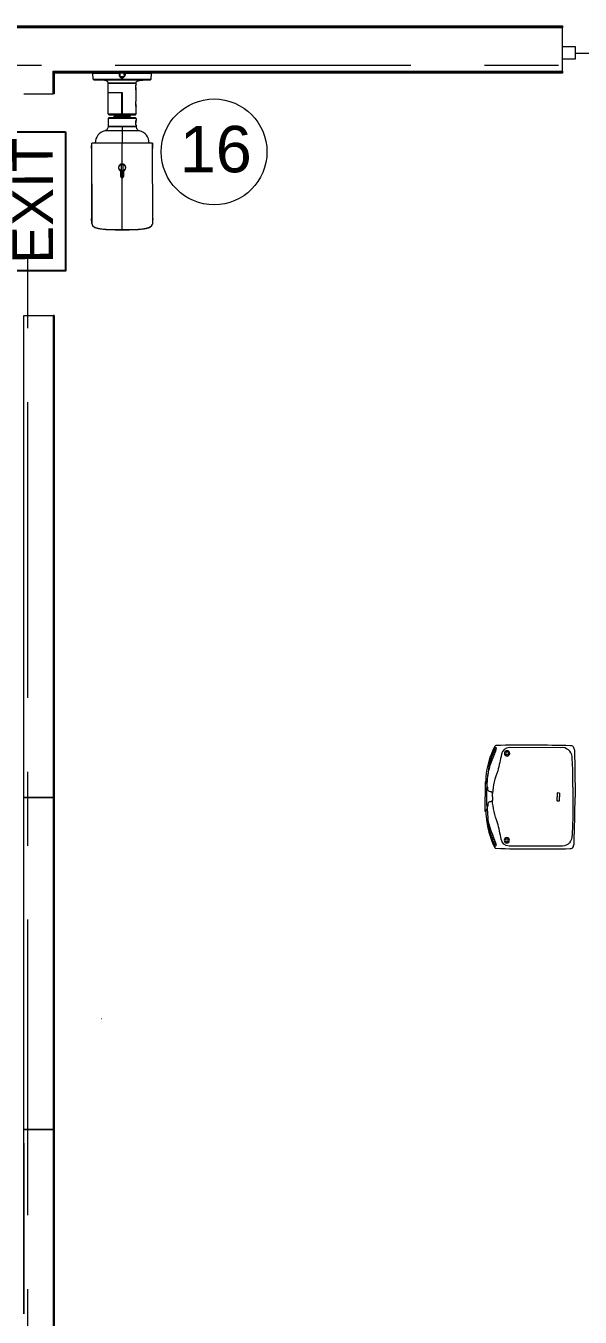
# Model space of a CAD drawing. Header units: inches. Extents: x 0.9 to 36.3, y 0.7 to 23.3.
# Drawn here: x 23.656 to 24.594, y 7.116 to 9.3 of the extents above; entities that cross this region are included whole.
import ezdxf

# ---------------------------------------------------------------- set-up
doc = ezdxf.new("R2010")
doc.units = ezdxf.units.IN
doc.linetypes.add('ACAD_ISO02W100', pattern=[15, 12, -3])
doc.linetypes.add('CENTER', pattern=[50.8, 31.75, -6.35, 6.35, -6.35])
doc.layers.get('0').update_dxf_attribs({"color": 1})
doc.layers.add('Blocks', color=7, linetype='Continuous', lineweight=5, true_color=0x9a9c7f)
doc.layers.add('PDF_Geometry', color=7, linetype='Continuous', lineweight=9, true_color=0x777777)
doc.layers.add('CCTV', color=38, linetype='Continuous', lineweight=0)
doc.layers.add('Numbering CCTV', color=38, linetype='Continuous', lineweight=0)
doc.layers.add('EXIT', color=10, linetype='Continuous')
doc.styles.get("Standard").update_dxf_attribs({"font": 'arial.ttf'})

# ---------------------------------------------------------------- blocks, each defined once
blk = doc.blocks.new('Epson 5040ub_top_cad-block.com')
at = {"color": 0}
for points in [[(-73.9, -4.5), (-73.9, 0), (0, 0)], [(73.9, -4.5), (73.9, 0), (0, 0)], [(-230.6, -53.4), (-238.1, -47.2)], [(-219.7, -49.3), (-227.7, -42.6)], [(-208.3, -44.9), (-216.4, -38.2)], [(-198.7, -41.1), (-206.5, -34.6)], [(-188.1, -37), (-195.3, -31)], [(-177.2, -32.4), (-183.1, -27.5)], [(-167.9, -28.7), (-172.6, -24.9)], [(-157.3, -24.9), (-160.4, -22.3)], [(-147.5, -21.8), (-149.4, -20.3)], [(-138.3, -19.3), (-138.9, -18.8)], [(138.3, -19.3), (138.9, -18.8)], [(147.5, -21.8), (149.4, -20.3)], [(157.3, -24.9), (160.4, -22.3)], [(167.9, -28.7), (172.6, -24.9)], [(177.2, -32.4), (183.1, -27.5)], [(188.1, -37), (195.3, -31)], [(198.7, -41.1), (206.5, -34.6)], [(208.3, -44.9), (216.4, -38.2)], [(219.7, -49.3), (227.7, -42.6)], [(230.6, -53.4), (238.1, -47.2)], [(-18.6, -359.4), (0, -359.4)], [(-18.6, -371.4), (0, -371.4)], [(18.6, -359.4), (0, -359.4)], [(18.6, -371.4), (0, -371.4)], [(-48.7, -438.5), (48.7, -438.5)]]:
    blk.add_lwpolyline(points, dxfattribs=at)
for points in [[(0, -36.6), (-16.8, -36.6, -0.354906), (-24.2, -30.6, -0.016056), (-25.6, -22.2, 0.285232), (-31.3, -15.4, 0.084022), (-44.3, -13.5, -0.143766), (-48.6, -12.3, -0.072792), (-51.7, -9.7), (-60.2, -10.3, 0.320532), (-65.8, -5.2, 0.048215), (-96.9, -4.8, 0.096612), (-253.6, -49, 0.263617), (-257.6, -55.1, 0.012885), (-257.6, -426.5, -0.781265)], [(-60.2, -10.3), (-106, -13.5, 0.045223), (-106, -13.5, 0.07056), (-174.3, -31.3, -0.006437), (-228.3, -52.6, -0.072856), (-242.6, -55.7, -0.70445), (-245.6, -48.9, -0.081569), (-240.3, -45.4, -0.0531), (-169.8, -21.4, -0.048177), (-106, -13.5, -6.183682)], [(-48.7, -438.5), (-87.3, -438.5, -0.020934), (-200.3, -433.8, -0.427836), (-246.2, -376.8), (-246.2, -120.6, -0.367703), (-212.3, -80.7, 0.026801), (-129.5, -62.7, 0.03082), (-129.5, -62.7, -0.081077), (-16.8, -36.6, -8.970593)], [(-246.5, -53.2, -0.112665), (-245.6, -51.7, -0.081569), (-240.3, -48.2, -0.0531), (-169.8, -24.2, -0.02751), (-133.5, -18.2, -0.02751)], [(0, -36.6), (16.8, -36.6, 0.354906), (24.2, -30.6, 0.016056), (25.6, -22.2, -0.285232), (31.3, -15.4, -0.084022), (44.3, -13.5, 0.143766), (48.6, -12.3, 0.072792), (51.7, -9.7), (60.2, -10.3, -0.320532), (65.8, -5.2, -0.048215), (96.9, -4.8, -0.096612), (253.6, -49, -0.263617), (257.6, -55.1, -0.012885), (257.6, -426.5, 0.781265)], [(48.7, -438.5), (87.3, -438.5, 0.020934), (200.3, -433.8, 0.427836), (246.2, -376.8), (246.2, -120.6, 0.367703), (212.3, -80.7, -0.026801), (129.5, -62.7, -0.03082), (129.5, -62.7, 0.081077), (16.8, -36.6, 8.970593)], [(60.2, -10.3), (106, -13.5, -0.045223), (106, -13.5, -0.07056), (174.3, -31.3, 0.006437), (228.3, -52.6, 0.072856), (242.6, -55.7, 0.70445), (245.6, -48.9, 0.081569), (240.3, -45.4, 0.0531), (169.8, -21.4, 0.048177), (106, -13.5, 6.183682)], [(246.5, -53.2, 0.112665), (245.6, -51.7, 0.081569), (240.3, -48.2, 0.0531), (169.8, -24.2, 0.02751), (133.5, -18.2, 0.02751)], [(-257.6, -426.5, 0.30611), (-247.4, -441.7, 0.079705), (-229.7, -445.7, 0.003039), (0, -450, 73.76926)], [(257.6, -426.5, -0.30611), (247.4, -441.7, -0.079705), (229.7, -445.7, -0.003039), (0, -450, -73.76926)]]:
    blk.add_lwpolyline(points, format="xyb", dxfattribs=at)
for centre, radius in [((-217, -109.2), 13.3), ((-217, -109.2), 7.38), ((217, -109.2), 13.3), ((217, -109.2), 7.38)]:
    blk.add_circle(centre, radius, dxfattribs=at)
for centre, radius, start, end in [((0, -858.8), 850.7, 86.51693, 93.48307), ((-14, -365.4), 7.59, 127.73948, 232.26052), ((14, -365.4), 7.59, 307.73948, 52.26052)]:
    blk.add_arc(centre, radius, start, end, dxfattribs=at)

msp = doc.modelspace()

# ---------------------------------------------------------------- linework, layer by layer
at = {"layer": 'Blocks', "linetype": 'CENTER', "ltscale": 0.01}
msp.add_line((23.7847, 7.6203), (23.7841, 7.6202), dxfattribs=at)
at = {"layer": 'CCTV', "linetype": 'ByBlock'}
for p, q in [((23.8137, 9.2191), (23.7695, 9.2191)), ((23.77, 9.2092), (23.7695, 9.2191)), ((23.8137, 9.2196), (23.8137, 9.2168)), ((23.8147, 9.2196), (23.8147, 9.2168)), ((23.8151, 9.2196), (23.8151, 9.2168)), ((23.8227, 9.2168), (23.8227, 9.2196)), ((23.8232, 9.2168), (23.8232, 9.2196)), ((23.8241, 9.2196), (23.8241, 9.2168)), ((23.8684, 9.2192), (23.8241, 9.2191)), ((23.8679, 9.2092), (23.8684, 9.2192)), ((23.77, 9.2092), (23.8679, 9.2092)), ((23.7709, 9.2083), (23.8431, 9.2083)), ((23.7839, 9.2083), (23.7843, 9.2083)), ((23.7842, 9.2083), (23.7842, 9.2083)), ((23.7843, 9.2083), (23.7849, 9.2083)), ((23.7849, 9.2083), (23.7858, 9.2083)), ((23.7857, 9.2083), (23.7857, 9.2083)), ((23.7858, 9.2083), (23.7872, 9.2083)), ((23.788, 9.2083), (23.7879, 9.2083)), ((23.7905, 9.2083), (23.7905, 9.2083)), ((23.7928, 9.2083), (23.7928, 9.2083)), ((23.8425, 9.2029), (23.7954, 9.2029)), ((23.8425, 9.2023), (23.7954, 9.2023)), ((23.7954, 9.1869), (23.7954, 9.2023)), ((23.7956, 9.2027), (23.8422, 9.2027)), ((23.7975, 9.2026), (23.7956, 9.2027)), ((23.7957, 9.2026), (23.8422, 9.2026)), ((23.8167, 9.2137), (23.8212, 9.2138)), ((23.8404, 9.2026), (23.8422, 9.2027)), ((23.8421, 9.1967), (23.8421, 9.1967)), ((23.8421, 9.1951), (23.8421, 9.1951)), ((23.8421, 9.1936), (23.8421, 9.1951)), ((23.8423, 9.1982), (23.8423, 9.1982)), ((23.8425, 9.1996), (23.8425, 9.2023)), ((23.8425, 9.1996), (23.8425, 9.1995)), ((23.8425, 9.1995), (23.8425, 9.1995)), ((23.8669, 9.2083), (23.8431, 9.2083)), ((23.8486, 9.2083), (23.8478, 9.2083)), ((23.8486, 9.2083), (23.8493, 9.2083)), ((23.8493, 9.2083), (23.8506, 9.2083)), ((23.8506, 9.2083), (23.852, 9.2083)), ((23.852, 9.2083), (23.853, 9.2083)), ((23.853, 9.2083), (23.8537, 9.2083)), ((23.7954, 9.1869), (23.8192, 9.1869)), ((23.818, 9.1862), (23.7954, 9.1862)), ((23.7954, 9.1508), (23.7954, 9.1862)), ((23.7957, 9.1866), (23.8189, 9.1867)), ((23.818, 9.1865), (23.7957, 9.1865)), ((23.8189, 9.1865), (23.7983, 9.1865)), ((23.7984, 9.1865), (23.7983, 9.1865)), ((23.8189, 9.1855), (23.8187, 9.1855)), ((23.8187, 9.1534), (23.8187, 9.1855)), ((23.8189, 9.1867), (23.819, 9.1492)), ((23.8189, 9.1855), (23.819, 9.1492)), ((23.8192, 9.1869), (23.8192, 9.1508)), ((23.8423, 9.1921), (23.8421, 9.1936)), ((23.8424, 9.1911), (23.8423, 9.1921)), ((23.8423, 9.1921), (23.8423, 9.1921)), ((23.8425, 9.1908), (23.8424, 9.1911)), ((23.8425, 9.1907), (23.8425, 9.1908)), ((23.8425, 9.1908), (23.8425, 9.1908)), ((23.8425, 9.1908), (23.8425, 9.1908)), ((23.8425, 9.1723), (23.8425, 9.1907)), ((23.8425, 9.1907), (23.8425, 9.1907)), ((23.8187, 9.1508), (23.8187, 9.1534)), ((23.8421, 9.1694), (23.8421, 9.1694)), ((23.8421, 9.1678), (23.8421, 9.1678)), ((23.8421, 9.1662), (23.8421, 9.1678)), ((23.8423, 9.1648), (23.8421, 9.1663)), ((23.8423, 9.1708), (23.8423, 9.1708)), ((23.8424, 9.1638), (23.8423, 9.1648)), ((23.8423, 9.1648), (23.8423, 9.1648)), ((23.8425, 9.1634), (23.8424, 9.1638)), ((23.8425, 9.1723), (23.8425, 9.1722)), ((23.8425, 9.1722), (23.8425, 9.1722)), ((23.8425, 9.1635), (23.8425, 9.1634)), ((23.8425, 9.1634), (23.8425, 9.1634)), ((23.8425, 9.1634), (23.8425, 9.1634)), ((23.8425, 9.1633), (23.8425, 9.1634)), ((23.8425, 9.1508), (23.8425, 9.1633)), ((23.7954, 9.1508), (23.819, 9.1508)), ((23.8425, 9.1428), (23.7954, 9.1428)), ((23.7954, 9.1428), (23.7954, 9.1299)), ((23.7954, 9.1299), (23.8425, 9.1299)), ((23.8423, 9.1296), (23.7957, 9.1296)), ((23.7957, 9.1296), (23.8422, 9.1296)), ((23.8416, 9.1438), (23.7963, 9.1438)), ((23.7973, 9.1489), (23.8187, 9.1489)), ((23.8058, 9.1489), (23.8058, 9.1466)), ((23.8058, 9.1466), (23.8322, 9.1466)), ((23.8058, 9.1466), (23.8058, 9.1466)), ((23.819, 9.1508), (23.8425, 9.1508)), ((23.8192, 9.1489), (23.8406, 9.149)), ((23.8322, 9.1489), (23.8322, 9.1466)), ((23.8421, 9.1358), (23.8421, 9.1358)), ((23.8422, 9.1342), (23.8421, 9.1358)), ((23.8422, 9.1372), (23.8422, 9.1373)), ((23.8423, 9.1328), (23.8422, 9.1343)), ((23.8425, 9.1319), (23.8423, 9.1328)), ((23.8423, 9.1328), (23.8423, 9.1328)), ((23.8425, 9.1428), (23.8425, 9.14)), ((23.8425, 9.14), (23.8425, 9.14)), ((23.8425, 9.1396), (23.8425, 9.14)), ((23.8425, 9.14), (23.8425, 9.14)), ((23.8425, 9.14), (23.8425, 9.14)), ((23.8425, 9.14), (23.8425, 9.14)), ((23.8425, 9.1319), (23.8425, 9.1319)), ((23.8425, 9.1315), (23.8425, 9.1319)), ((23.8425, 9.1315), (23.8425, 9.1315)), ((23.8425, 9.1315), (23.8425, 9.1299)), ((23.8425, 9.1315), (23.8425, 9.1315)), ((23.8425, 9.1315), (23.8425, 9.1315)), ((23.8425, 9.1315), (23.8425, 9.1315)), ((23.7954, 9.1293), (23.8425, 9.1294)), ((23.819, 9.1293), (23.819, 9.1013)), ((23.7673, 9.0919), (23.7673, 9.092)), ((23.7673, 9.0919), (23.7674, 8.974)), ((23.7673, 9.0919), (23.7673, 9.0919)), ((23.7673, 9.0919), (23.7673, 9.0919)), ((23.8701, 9.1009), (23.7678, 9.1009)), ((23.768, 8.9643), (23.7679, 9.1009)), ((23.8697, 9.1014), (23.7683, 9.1013)), ((23.819, 9.066), (23.819, 9.1013)), ((23.87, 9.1009), (23.8701, 8.9643)), ((23.8706, 9.0921), (23.8706, 9.0919)), ((23.8706, 9.0919), (23.8706, 9.0919)), ((23.8706, 9.0919), (23.8706, 9.0919)), ((23.8707, 8.974), (23.8706, 9.0919)), ((23.818, 9.0544), (23.818, 9.0653)), ((23.818, 9.0653), (23.8199, 9.0653)), ((23.8199, 9.0653), (23.8199, 9.0544)), ((23.8162, 9.0544), (23.8162, 9.0457)), ((23.8168, 9.0542), (23.8168, 9.0441)), ((23.8177, 9.0539), (23.8177, 9.0432)), ((23.8178, 9.0432), (23.8178, 9.0539)), ((23.8199, 9.0544), (23.818, 9.0544)), ((23.819, 9.0429), (23.819, 9.054)), ((23.819, 8.9544), (23.819, 9.0429)), ((23.8202, 9.0539), (23.8202, 9.0432)), ((23.8203, 9.0432), (23.8203, 9.0539)), ((23.8212, 9.0441), (23.8212, 9.0542)), ((23.8218, 9.0457), (23.8218, 9.0544)), ((23.7674, 8.974), (23.7674, 8.974)), ((23.7674, 8.974), (23.7674, 8.974)), ((23.7674, 8.97), (23.7674, 8.9702)), ((23.768, 8.9643), (23.7677, 8.9653)), ((23.7677, 8.9653), (23.7678, 8.9652)), ((23.7678, 8.9652), (23.768, 8.9642)), ((23.768, 8.9642), (23.768, 8.9643)), ((23.8703, 8.9653), (23.8701, 8.9643)), ((23.8703, 8.9652), (23.8701, 8.9642)), ((23.8701, 8.9643), (23.8701, 8.9642)), ((23.8703, 8.9652), (23.8703, 8.9653)), ((23.8706, 8.9702), (23.8706, 8.97)), ((23.8707, 8.974), (23.8707, 8.974)), ((23.8707, 8.974), (23.8707, 8.974))]:
    msp.add_line(p, q, dxfattribs=at)
for points in [[(23.7872, 9.2083), (23.7883, 9.2083), (23.789, 9.2083), (23.7897, 9.2083), (23.7905, 9.2083), (23.7913, 9.2083), (23.792, 9.2083), (23.7927, 9.2083), (23.7932, 9.2083), (23.7936, 9.2082), (23.794, 9.2082), (23.7943, 9.2082), (23.7945, 9.2082), (23.7946, 9.2082), (23.7947, 9.2082)], [(23.8421, 9.1951), (23.8421, 9.1967), (23.8423, 9.1982), (23.8424, 9.1992), (23.8425, 9.1995)], [(23.8431, 9.2082), (23.8432, 9.2082), (23.8432, 9.2082), (23.8434, 9.2082), (23.8436, 9.2082), (23.8438, 9.2082), (23.8441, 9.2083), (23.8445, 9.2083), (23.845, 9.2083), (23.8455, 9.2083), (23.8462, 9.2083), (23.847, 9.2083), (23.8478, 9.2083)], [(23.8537, 9.2083), (23.8541, 9.2083), (23.8541, 9.2083), (23.8542, 9.2083), (23.8542, 9.2083)], [(23.8421, 9.1678), (23.8421, 9.1693), (23.8423, 9.1708), (23.8424, 9.1718), (23.8425, 9.1722)], [(23.8421, 9.1358), (23.8422, 9.1373), (23.8423, 9.1387), (23.8425, 9.1396)], [(23.768, 8.9642), (23.769, 8.9618), (23.7727, 8.9588), (23.7782, 8.9569), (23.7817, 8.9562), (23.7914, 8.9551), (23.8071, 8.9545), (23.819, 8.9544)], [(23.819, 8.9544), (23.8309, 8.9545), (23.8467, 8.9551), (23.8564, 8.9562), (23.8599, 8.9569), (23.8653, 8.9588), (23.8691, 8.9618), (23.8701, 8.9642)]]:
    msp.add_lwpolyline(points, dxfattribs=at)
msp.add_circle((23.819, 9.0599), 0.00556, dxfattribs=at)
for centre, radius, start, end in [((23.7699, 9.2192), 0.000471, 90.0211, 183.0211), ((23.8189, 9.2168), 0.00518, 180.0211, 0.0211), ((23.819, 9.2168), 0.0047, 180.029, 181.5116), ((23.8189, 9.2168), 0.00424, 180.0211, 0.0211), ((23.8189, 9.2168), 0.0047, 358.525, 0.0097), ((23.8679, 9.2192), 0.000471, 357.0211, 90.0211), ((23.7709, 9.2093), 0.000943, 183.0301, 269.76), ((23.7836, 9.2088), 0.000466, 269.6601, 272.8541), ((23.7855, 8.6247), 0.5836, 89.9868, 90.1332), ((23.7857, 8.2067), 1.0016, 89.8722, 89.9981), ((23.7871, 8.7547), 0.4537, 89.5785, 89.8948), ((23.7936, 9.1961), 0.0121, 86.1961, 86.456), ((23.7949, 9.2086), 0.000471, 227.053, 268.562), ((23.7956, 9.2029), 0.000283, 183.4367, 266.6866), ((23.7957, 9.2023), 0.000283, 90.0211, 180.0211), ((23.8422, 9.203), 0.000283, 273.3553, 356.6055), ((23.8422, 9.2023), 0.000283, 0.0211, 90.0211), ((23.8388, 9.2003), 0.00382, 348.4132, 348.6356), ((23.843, 9.2086), 0.000471, 271.4801, 312.9891), ((23.8543, 9.2088), 0.000466, 267.1854, 270.382), ((23.8669, 9.2093), 0.000943, 270.2822, 357.0121), ((23.7957, 9.1869), 0.000283, 179.9737, 270.0379), ((23.7957, 9.1862), 0.000283, 90.0385, 179.9733), ((23.798, 9.1862), 0.000471, 45.0211, 90.0211), ((23.818, 9.1855), 0.000943, 0.0209, 90.0211), ((23.7973, 9.1508), 0.00189, 180.021, 270.0167), ((23.7963, 9.1428), 0.000943, 90.0211, 180.0211), ((23.7957, 9.1299), 0.000283, 180.0211, 270.0211), ((23.7957, 9.1293), 0.000283, 90.0349, 177.8504), ((23.8029, 9.1466), 0.00283, 270.0227, 0.0211), ((23.8187, 9.1492), 0.000283, 270.0211, 0.0214), ((23.8192, 9.1492), 0.000283, 180.0213, 270.0212), ((23.835, 9.1466), 0.00283, 180.0211, 270.0195), ((23.8406, 9.1508), 0.00189, 270.0162, 0.0214), ((23.8416, 9.1428), 0.000943, 0.0211, 90.0211), ((23.865, 9.1358), 0.0229, 176.3044, 180.0146), ((23.8658, 9.1357), 0.0237, 170.2615, 176.2133), ((23.8422, 9.1299), 0.000283, 270.0211, 0.0211), ((23.8423, 9.1293), 0.000283, 2.184, 90.0094), ((23.8669, 9.1355), 0.0248, 169.5749, 170.3174), ((23.8681, 9.1362), 0.026, 189.7575, 190.4505), ((23.7948, 9.1013), 0.0214, 104.2373, 180.0211), ((23.8432, 9.1014), 0.0214, 0.0211, 75.8049), ((23.9331, 9.092), 0.1658, 179.155, 179.9715), ((23.7688, 9.1005), 0.00111, 159.9772, 161.2988), ((23.7684, 9.1009), 0.000471, 90.0603, 180.0603), ((23.7683, 9.1009), 0.00047, 90.0258, 138.0687), ((23.8696, 9.1009), 0.000471, 359.9818, 89.9818), ((23.8697, 9.1009), 0.00047, 40.1525, 90.0163), ((23.8268, 9.0961), 0.0437, 3.5574, 3.7931), ((23.7083, 9.0919), 0.1623, 0.059, 0.9139), ((23.8147, 9.0637), 0.000377, 68.3142, 207.7279), ((23.8153, 9.0643), 0.000377, 60.3142, 199.7279), ((23.819, 9.0599), 0.00589, 133.4625, 134.5797), ((23.819, 9.0599), 0.00589, 125.4625, 126.5797), ((23.8159, 9.0647), 0.000377, 52.3142, 191.7279), ((23.819, 9.0599), 0.00589, 117.4625, 118.5797), ((23.8166, 9.0651), 0.000377, 44.3142, 183.7279), ((23.819, 9.0599), 0.00589, 109.4625, 110.5797), ((23.8174, 9.0654), 0.000377, 36.3142, 175.7279), ((23.819, 9.0599), 0.00589, 101.4625, 102.5797), ((23.8182, 9.0656), 0.000377, 28.3142, 167.7279), ((23.819, 9.0599), 0.00589, 93.4625, 94.5797), ((23.819, 9.0656), 0.000377, 20.3142, 159.7279), ((23.819, 9.0599), 0.00589, 85.4625, 86.5797), ((23.8198, 9.0656), 0.000377, 12.3142, 151.7279), ((23.819, 9.0599), 0.00589, 77.4625, 78.5797), ((23.8206, 9.0654), 0.000377, 4.3142, 143.7279), ((23.819, 9.0599), 0.00589, 69.4625, 70.5797), ((23.8213, 9.0651), 0.000377, 356.3142, 135.7279), ((23.819, 9.0599), 0.00589, 61.4625, 62.5797), ((23.822, 9.0647), 0.000377, 348.3142, 127.7279), ((23.819, 9.0599), 0.00589, 53.4625, 54.5797), ((23.8227, 9.0643), 0.000377, 340.3142, 119.7279), ((23.819, 9.0599), 0.00589, 45.4625, 46.5797), ((23.8233, 9.0637), 0.000377, 332.3142, 111.7279), ((23.8133, 9.0609), 0.000377, 100.3142, 239.7279), ((23.8132, 9.0601), 0.000377, 108.3142, 247.7279), ((23.8133, 9.0593), 0.000377, 116.3142, 255.7279), ((23.8134, 9.0585), 0.000377, 124.3142, 263.7279), ((23.8135, 9.0616), 0.000377, 92.3142, 231.7279), ((23.819, 9.0599), 0.00589, 173.4625, 174.5797), ((23.819, 9.0599), 0.00589, 181.4625, 182.5797), ((23.819, 9.0599), 0.00589, 189.4625, 190.5797), ((23.819, 9.0599), 0.00589, 165.4625, 166.5797), ((23.8137, 9.0577), 0.000377, 132.3142, 271.7279), ((23.8138, 9.0624), 0.000377, 84.3142, 223.7279), ((23.819, 9.0599), 0.00589, 197.4625, 198.5797), ((23.819, 9.0599), 0.00589, 157.4625, 158.5797), ((23.814, 9.057), 0.000377, 140.3142, 279.7279), ((23.819, 9.0599), 0.00589, 205.4625, 206.5797), ((23.8142, 9.0631), 0.000377, 76.3142, 215.7279), ((23.819, 9.0599), 0.00589, 149.4625, 150.5797), ((23.819, 9.0599), 0.00589, 213.4625, 214.5797), ((23.8145, 9.0563), 0.000377, 148.3142, 287.7279), ((23.819, 9.0599), 0.00589, 141.4625, 142.5797), ((23.819, 9.0599), 0.00589, 221.4625, 222.5797), ((23.815, 9.0557), 0.000377, 156.3142, 295.7279), ((23.819, 9.0599), 0.00589, 229.4625, 230.5797), ((23.8156, 9.0552), 0.000377, 164.3142, 303.7279), ((23.819, 9.0599), 0.00589, 237.4625, 238.5797), ((23.8163, 9.0548), 0.000377, 172.3142, 311.7279), ((23.819, 9.0457), 0.00283, 180.0211, 0.0211), ((23.819, 9.0599), 0.00589, 245.4625, 246.5797), ((23.817, 9.0545), 0.000377, 180.3142, 319.7279), ((23.819, 9.0599), 0.00589, 253.4625, 254.5797), ((23.8178, 9.0542), 0.000377, 188.3142, 327.7279), ((23.819, 9.0599), 0.00589, 261.4625, 262.5797), ((23.8186, 9.0541), 0.000377, 196.3142, 335.7279), ((23.819, 9.0599), 0.00589, 269.4625, 270.5797), ((23.8194, 9.0541), 0.000377, 204.3142, 343.7279), ((23.819, 9.0599), 0.00589, 277.4625, 278.5797), ((23.8202, 9.0542), 0.000377, 212.3142, 351.7279), ((23.819, 9.0599), 0.00589, 285.4625, 286.5797), ((23.821, 9.0545), 0.000377, 220.3142, 359.7279), ((23.819, 9.0599), 0.00589, 293.4625, 294.5797), ((23.8217, 9.0548), 0.000377, 228.3142, 7.7279), ((23.819, 9.0599), 0.00589, 301.4625, 302.5797), ((23.8224, 9.0552), 0.000377, 236.3142, 15.7279), ((23.819, 9.0599), 0.00589, 309.4625, 310.5797), ((23.823, 9.0557), 0.000377, 244.3142, 23.7279), ((23.819, 9.0599), 0.00589, 317.4625, 318.5797), ((23.8235, 9.0563), 0.000377, 252.3142, 31.7279), ((23.819, 9.0599), 0.00589, 37.4625, 38.5797), ((23.8238, 9.0631), 0.000377, 324.3142, 103.7279), ((23.819, 9.0599), 0.00589, 325.4625, 326.5797), ((23.824, 9.057), 0.000377, 260.3142, 39.7279), ((23.819, 9.0599), 0.00589, 29.4625, 30.5797), ((23.8242, 9.0624), 0.000377, 316.3142, 95.7279), ((23.8243, 9.0577), 0.000377, 268.3142, 47.7279), ((23.819, 9.0599), 0.00589, 333.4625, 334.5797), ((23.819, 9.0599), 0.00589, 21.4625, 22.5797), ((23.8245, 9.0616), 0.000377, 308.3142, 87.7279), ((23.8246, 9.0585), 0.000377, 276.3142, 55.7279), ((23.819, 9.0599), 0.00589, 341.4625, 342.5797), ((23.819, 9.0599), 0.00589, 13.4625, 14.5797), ((23.8247, 9.0609), 0.000377, 300.3142, 79.7279), ((23.819, 9.0599), 0.00589, 5.4625, 6.5797), ((23.8247, 9.0593), 0.000377, 284.3142, 63.7279), ((23.819, 9.0599), 0.00589, 349.4625, 350.5797), ((23.8247, 9.0601), 0.000377, 292.3142, 71.7279), ((23.819, 9.0599), 0.00589, 357.4625, 358.5797), ((23.9198, 8.9739), 0.1525, 179.9773, 181.4174), ((23.771, 8.9659), 0.0033, 190.914, 191.9024), ((23.7747, 8.9657), 0.00688, 191.9391, 192.7171), ((23.7745, 8.9657), 0.00672, 192.714, 194.4166), ((23.8636, 8.9657), 0.0066, 342.8927, 347.3521), ((23.8634, 8.9657), 0.00683, 347.3348, 348.0964), ((23.8671, 8.9659), 0.0033, 348.1401, 349.1398), ((23.7104, 8.9739), 0.1603, 358.6598, 0.0288)]:
    msp.add_arc(centre, radius, start, end, dxfattribs=at)
for points, knots in [([(23.8137, 9.2168), (23.8137, 9.2168), (23.8138, 9.2168), (23.8138, 9.2168), (23.8138, 9.2168), (23.8139, 9.2168), (23.814, 9.2168), (23.8141, 9.2168), (23.8142, 9.2168), (23.8143, 9.2168)], [0, 0, 0, 0, 0.019217, 0.074298, 0.169882, 0.30231, 0.464507, 0.64357, 1, 1, 1, 1]), ([(23.8143, 9.2168), (23.8143, 9.2168), (23.8144, 9.2168), (23.8145, 9.2168), (23.8146, 9.2168), (23.8146, 9.2168), (23.8147, 9.2168), (23.8147, 9.2168), (23.8147, 9.2168), (23.8147, 9.2168)], [0, 0, 0, 0, 0.377956, 0.555841, 0.712392, 0.838144, 0.928363, 0.980929, 1, 1, 1, 1]), ([(23.8147, 9.2168), (23.8147, 9.2168), (23.8147, 9.2168), (23.8147, 9.2168), (23.8148, 9.2168), (23.8148, 9.2168), (23.8149, 9.2168), (23.815, 9.2168), (23.8151, 9.2168), (23.8151, 9.2168)], [0, 0, 0, 0, 0.019377, 0.072954, 0.164671, 0.291884, 0.449279, 0.626904, 1, 1, 1, 1]), ([(23.8227, 9.2168), (23.8228, 9.2168), (23.8229, 9.2168), (23.823, 9.2168), (23.823, 9.2168), (23.8231, 9.2168), (23.8231, 9.2168), (23.8232, 9.2168), (23.8232, 9.2168), (23.8232, 9.2168)], [0, 0, 0, 0, 0.408529, 0.574776, 0.709499, 0.821333, 0.913324, 0.975308, 1, 1, 1, 1]), ([(23.8232, 9.2168), (23.8232, 9.2168), (23.8232, 9.2168), (23.8232, 9.2168), (23.8232, 9.2168), (23.8233, 9.2168), (23.8234, 9.2168), (23.8235, 9.2168), (23.8235, 9.2168), (23.8236, 9.2168)], [0, 0, 0, 0, 0.019071, 0.071637, 0.161856, 0.287608, 0.444159, 0.622044, 1, 1, 1, 1]), ([(23.8236, 9.2168), (23.8237, 9.2168), (23.8238, 9.2168), (23.8239, 9.2168), (23.824, 9.2168), (23.824, 9.2168), (23.8241, 9.2168), (23.8241, 9.2168), (23.8241, 9.2168), (23.8241, 9.2168)], [0, 0, 0, 0, 0.35643, 0.535493, 0.69769, 0.830118, 0.925702, 0.980783, 1, 1, 1, 1]), ([(23.7954, 9.2029), (23.7954, 9.2032), (23.7953, 9.2037), (23.795, 9.2044), (23.7947, 9.205), (23.7941, 9.2057), (23.7931, 9.2063), (23.7917, 9.2068), (23.7903, 9.2072), (23.7882, 9.2076), (23.7854, 9.2079), (23.7819, 9.2081), (23.7783, 9.2082), (23.7746, 9.2083), (23.7722, 9.2083), (23.771, 9.2083)], [0, 0, 0, 0, 0.031043, 0.058459, 0.083906, 0.108701, 0.159168, 0.212963, 0.270104, 0.330093, 0.456292, 0.587989, 0.723294, 0.860882, 1, 1, 1, 1]), ([(23.7842, 9.2083), (23.784, 9.2083), (23.7839, 9.2083), (23.7837, 9.2083), (23.7836, 9.2083), (23.7836, 9.2083)], [0, 0, 0, 0, 0.712683, 0.907562, 1, 1, 1, 1]), ([(23.7836, 9.2083), (23.7836, 9.2083), (23.7836, 9.2083), (23.7836, 9.2083), (23.7836, 9.2083)], [0, 0, 0, 0, 0.623351, 1, 1, 1, 1]), ([(23.7836, 9.2083), (23.7836, 9.2083), (23.7837, 9.2083), (23.7837, 9.2083), (23.7837, 9.2083)], [0, 0, 0, 0, 0.217591, 1, 1, 1, 1]), ([(23.7837, 9.2083), (23.784, 9.2083), (23.7846, 9.2083), (23.7864, 9.2082), (23.7887, 9.2082), (23.791, 9.2081), (23.7926, 9.2081), (23.7938, 9.2081), (23.7944, 9.2081), (23.7946, 9.2081), (23.7947, 9.2081)], [0, 0, 0, 0, 0.063952, 0.177823, 0.499091, 0.669538, 0.820554, 0.935146, 0.974189, 1, 1, 1, 1]), ([(23.7928, 9.2083), (23.7926, 9.2083), (23.7918, 9.2083), (23.7911, 9.2083), (23.7905, 9.2083)], [0, 0, 0, 0, 0.22824, 1, 1, 1, 1]), ([(23.7943, 9.2082), (23.7942, 9.2082), (23.7937, 9.2082), (23.7932, 9.2083), (23.7928, 9.2083)], [0, 0, 0, 0, 0.195328, 1, 1, 1, 1]), ([(23.7948, 9.2082), (23.7948, 9.2082), (23.7946, 9.2082), (23.7945, 9.2082), (23.7944, 9.2082)], [0, 0, 0, 0, 0.381849, 1, 1, 1, 1]), ([(23.7947, 9.2081), (23.7948, 9.2081), (23.7948, 9.2081), (23.7949, 9.2081), (23.7949, 9.2081)], [0, 0, 0, 0, 0.747546, 1, 1, 1, 1]), ([(23.7949, 9.2081), (23.7949, 9.2081), (23.7948, 9.2082), (23.7948, 9.2082), (23.7948, 9.2082)], [0, 0, 0, 0, 0.283854, 1, 1, 1, 1]), ([(23.8161, 9.2131), (23.8156, 9.2135), (23.8146, 9.2146), (23.8143, 9.216), (23.8143, 9.2167)], [0, 0, 0, 0, 0.499419, 1, 1, 1, 1]), ([(23.8167, 9.2137), (23.8164, 9.2139), (23.816, 9.2143), (23.8155, 9.2151), (23.8152, 9.2159), (23.8151, 9.2165), (23.8151, 9.2168)], [0, 0, 0, 0, 0.250077, 0.50015, 0.750157, 1, 1, 1, 1]), ([(23.8218, 9.2131), (23.8214, 9.2128), (23.8205, 9.2123), (23.8189, 9.212), (23.8174, 9.2123), (23.8165, 9.2128), (23.8161, 9.2131)], [0, 0, 0, 0, 0.250162, 0.500007, 0.749854, 1, 1, 1, 1]), ([(23.8167, 9.2137), (23.8166, 9.2137), (23.8165, 9.2136), (23.8165, 9.2134), (23.8164, 9.2134)], [0, 0, 0, 0, 0.643731, 1, 1, 1, 1]), ([(23.8164, 9.2134), (23.8164, 9.2134), (23.8164, 9.2134), (23.8164, 9.2134), (23.8164, 9.2134)], [0, 0, 0, 0, 0.753197, 1, 1, 1, 1]), ([(23.8212, 9.2138), (23.8209, 9.2135), (23.8202, 9.2131), (23.8189, 9.2128), (23.8177, 9.2131), (23.817, 9.2135), (23.8167, 9.2137)], [0, 0, 0, 0, 0.252181, 0.500022, 0.747876, 1, 1, 1, 1]), ([(23.8227, 9.2168), (23.8227, 9.2162), (23.8225, 9.215), (23.8217, 9.2141), (23.8212, 9.2138)], [0, 0, 0, 0, 0.499226, 1, 1, 1, 1]), ([(23.8212, 9.2138), (23.8212, 9.2137), (23.8213, 9.2136), (23.8214, 9.2134), (23.8214, 9.2134)], [0, 0, 0, 0, 0.675258, 1, 1, 1, 1]), ([(23.8214, 9.2134), (23.8214, 9.2134), (23.8214, 9.2134), (23.8214, 9.2134), (23.8214, 9.2134)], [0, 0, 0, 0, 0.74457, 1, 1, 1, 1]), ([(23.8236, 9.2167), (23.8236, 9.216), (23.8232, 9.2146), (23.8223, 9.2135), (23.8218, 9.2131)], [0, 0, 0, 0, 0.500625, 1, 1, 1, 1]), ([(23.8421, 9.1951), (23.8421, 9.1957), (23.8421, 9.1967), (23.8422, 9.198), (23.8424, 9.1989), (23.8425, 9.1994), (23.8425, 9.1996)], [0, 0, 0, 0, 0.356849, 0.666708, 0.89065, 1, 1, 1, 1]), ([(23.8421, 9.1951), (23.8421, 9.1949), (23.8421, 9.1943), (23.8421, 9.1936), (23.8422, 9.1929), (23.8423, 9.1921), (23.8424, 9.1914), (23.8425, 9.1909), (23.8425, 9.1907)], [0, 0, 0, 0, 0.181707, 0.357092, 0.520994, 0.66706, 0.89078, 1, 1, 1, 1]), ([(23.8425, 9.2029), (23.8425, 9.2032), (23.8426, 9.2037), (23.8428, 9.2044), (23.8432, 9.205), (23.8438, 9.2057), (23.8448, 9.2063), (23.8461, 9.2068), (23.8476, 9.2072), (23.8497, 9.2076), (23.8525, 9.2079), (23.856, 9.2081), (23.8596, 9.2083), (23.8632, 9.2083), (23.8657, 9.2083), (23.8669, 9.2083)], [0, 0, 0, 0, 0.031047, 0.058469, 0.083921, 0.108718, 0.159185, 0.212975, 0.27011, 0.330095, 0.456287, 0.587981, 0.723285, 0.860877, 1, 1, 1, 1]), ([(23.8425, 9.1996), (23.8425, 9.1996), (23.8425, 9.1996), (23.8425, 9.1996), (23.8425, 9.1996)], [0, 0, 0, 0, 0.369358, 1, 1, 1, 1]), ([(23.8485, 9.2083), (23.8482, 9.2083), (23.8475, 9.2083), (23.8464, 9.2083), (23.8455, 9.2083), (23.8448, 9.2083), (23.8443, 9.2083), (23.8439, 9.2083), (23.8437, 9.2082), (23.8434, 9.2082), (23.8433, 9.2082), (23.8431, 9.2082), (23.8431, 9.2082), (23.843, 9.2082), (23.843, 9.2082)], [0, 0, 0, 0, 0.195644, 0.383042, 0.555658, 0.706858, 0.772491, 0.830705, 0.880953, 0.922708, 0.955634, 0.979694, 0.994666, 1, 1, 1, 1]), ([(23.843, 9.2082), (23.843, 9.2082), (23.843, 9.2081), (23.8431, 9.2081), (23.8431, 9.2081), (23.8431, 9.2081)], [0, 0, 0, 0, 0.234882, 0.561752, 1, 1, 1, 1]), ([(23.8431, 9.2081), (23.8432, 9.2081), (23.8434, 9.2081), (23.8441, 9.2081), (23.8452, 9.2081), (23.8468, 9.2081), (23.8479, 9.2081), (23.8485, 9.2082)], [0, 0, 0, 0, 0.050246, 0.1273, 0.355274, 0.657213, 1, 1, 1, 1]), ([(23.8485, 9.2082), (23.8498, 9.2082), (23.8514, 9.2082), (23.8533, 9.2083), (23.8539, 9.2083), (23.8542, 9.2083)], [0, 0, 0, 0, 0.648972, 0.876968, 1, 1, 1, 1]), ([(23.8543, 9.2083), (23.8543, 9.2083), (23.8542, 9.2083), (23.8542, 9.2083), (23.8542, 9.2083), (23.8542, 9.2083), (23.8541, 9.2083), (23.854, 9.2083), (23.8538, 9.2083), (23.8536, 9.2083), (23.8533, 9.2083), (23.853, 9.2083), (23.8524, 9.2083), (23.8517, 9.2083), (23.8507, 9.2083), (23.8497, 9.2083), (23.849, 9.2083), (23.8486, 9.2083)], [0, 0, 0, 0, 0.001083, 0.004677, 0.010748, 0.019252, 0.030141, 0.043367, 0.076642, 0.118695, 0.16913, 0.227539, 0.293447, 0.445094, 0.617931, 0.805158, 1, 1, 1, 1]), ([(23.8542, 9.2083), (23.8542, 9.2083), (23.8542, 9.2083), (23.8543, 9.2083), (23.8543, 9.2083)], [0, 0, 0, 0, 0.510054, 1, 1, 1, 1]), ([(23.818, 9.1862), (23.818, 9.1862), (23.818, 9.1863), (23.818, 9.1863), (23.818, 9.1864), (23.818, 9.1864), (23.818, 9.1864), (23.818, 9.1865), (23.818, 9.1865), (23.818, 9.1865)], [0, 0, 0, 0, 0.381694, 0.554211, 0.705338, 0.829431, 0.921948, 0.979181, 1, 1, 1, 1]), ([(23.8187, 9.1855), (23.8187, 9.1856), (23.8186, 9.1858), (23.8185, 9.186), (23.8183, 9.1861), (23.8181, 9.1862), (23.818, 9.1862)], [0, 0, 0, 0, 0.250016, 0.500028, 0.750035, 1, 1, 1, 1]), ([(23.8192, 9.1869), (23.8192, 9.1869), (23.8192, 9.1869), (23.8191, 9.1868), (23.819, 9.1868), (23.819, 9.1867), (23.819, 9.1867), (23.819, 9.1867), (23.819, 9.1867), (23.819, 9.1867), (23.8189, 9.1867), (23.8189, 9.1867), (23.8189, 9.1867)], [0, 0, 0, 0, 0.333634, 0.493974, 0.64506, 0.781451, 0.84162, 0.894676, 0.938748, 0.971951, 0.992756, 1, 1, 1, 1]), ([(23.8425, 9.1907), (23.8425, 9.1907), (23.8425, 9.1907), (23.8425, 9.1907), (23.8425, 9.1907)], [0, 0, 0, 0, 0.399191, 1, 1, 1, 1]), ([(23.8421, 9.1678), (23.8421, 9.1683), (23.8421, 9.1694), (23.8422, 9.1707), (23.8424, 9.1716), (23.8425, 9.1721), (23.8425, 9.1722)], [0, 0, 0, 0, 0.362731, 0.675684, 0.898012, 1, 1, 1, 1]), ([(23.8421, 9.1678), (23.8421, 9.1675), (23.8421, 9.167), (23.8421, 9.1662), (23.8422, 9.1655), (23.8423, 9.1647), (23.8424, 9.164), (23.8425, 9.1635), (23.8425, 9.1634)], [0, 0, 0, 0, 0.180756, 0.355289, 0.518546, 0.66425, 0.888408, 1, 1, 1, 1]), ([(23.8425, 9.1722), (23.8425, 9.1722), (23.8425, 9.1723), (23.8425, 9.1723), (23.8425, 9.1723)], [0, 0, 0, 0, 0.3695, 1, 1, 1, 1]), ([(23.8425, 9.1634), (23.8425, 9.1634), (23.8425, 9.1634), (23.8425, 9.1633), (23.8425, 9.1633)], [0, 0, 0, 0, 0.399911, 1, 1, 1, 1]), ([(23.8187, 9.1489), (23.8187, 9.1489), (23.8187, 9.1489), (23.8187, 9.149), (23.8187, 9.149), (23.8187, 9.149), (23.8187, 9.149), (23.8187, 9.149), (23.8187, 9.1491), (23.8187, 9.1492), (23.8187, 9.1493), (23.8187, 9.1494), (23.8187, 9.1496), (23.8187, 9.1498), (23.8187, 9.1501), (23.8187, 9.1505), (23.8187, 9.1507), (23.8187, 9.1508)], [0, 0, 0, 0, 0.001211, 0.004824, 0.010829, 0.019214, 0.029964, 0.043058, 0.076115, 0.118071, 0.168524, 0.226977, 0.292884, 0.444426, 0.617298, 0.804923, 1, 1, 1, 1]), ([(23.8192, 9.1508), (23.8192, 9.1507), (23.8192, 9.1505), (23.8192, 9.1501), (23.8192, 9.1498), (23.8192, 9.1496), (23.8192, 9.1494), (23.8192, 9.1493), (23.8192, 9.1492), (23.8192, 9.1491), (23.8192, 9.149), (23.8192, 9.149), (23.8192, 9.149), (23.8192, 9.149), (23.8192, 9.149), (23.8192, 9.1489), (23.8192, 9.1489), (23.8192, 9.1489)], [0, 0, 0, 0, 0.195031, 0.382715, 0.555562, 0.707111, 0.773007, 0.831468, 0.88192, 0.923867, 0.956937, 0.970029, 0.980777, 0.989163, 0.995173, 0.998789, 1, 1, 1, 1]), ([(23.8425, 9.1318), (23.8424, 9.132), (23.8422, 9.1333), (23.8421, 9.1346), (23.8421, 9.1358)], [0, 0, 0, 0, 0.16346, 1, 1, 1, 1]), ([(23.7954, 9.1293), (23.7954, 9.1285), (23.795, 9.1268), (23.7938, 9.1246), (23.7919, 9.123), (23.7903, 9.1223), (23.7895, 9.1221)], [0, 0, 0, 0, 0.25011, 0.499979, 0.749911, 1, 1, 1, 1]), ([(23.819, 9.1221), (23.8169, 9.1221), (23.813, 9.1221), (23.8074, 9.1221), (23.8031, 9.122), (23.7999, 9.122), (23.7978, 9.122), (23.7959, 9.122), (23.7943, 9.122), (23.7929, 9.122), (23.7917, 9.1221), (23.7909, 9.1221), (23.7904, 9.1221), (23.7901, 9.1221), (23.7899, 9.1221), (23.7897, 9.1221), (23.7896, 9.1221), (23.7895, 9.1221), (23.7895, 9.1221)], [0, 0, 0, 0, 0.206533, 0.399317, 0.57195, 0.649674, 0.720999, 0.785006, 0.840858, 0.888293, 0.927527, 0.958618, 0.971033, 0.981308, 0.989398, 0.995249, 0.998803, 1, 1, 1, 1]), ([(23.8484, 9.1221), (23.8484, 9.1221), (23.8484, 9.1221), (23.8484, 9.1221), (23.8483, 9.1221), (23.8483, 9.1221), (23.8482, 9.1221), (23.848, 9.1221), (23.8478, 9.1221), (23.8475, 9.1221), (23.8472, 9.1221), (23.8467, 9.1221), (23.8462, 9.1221), (23.8457, 9.1221), (23.8449, 9.1221), (23.8436, 9.1221), (23.842, 9.122), (23.8401, 9.122), (23.838, 9.122), (23.8357, 9.1221), (23.8333, 9.1221), (23.8297, 9.1221), (23.8249, 9.1221), (23.821, 9.1221), (23.819, 9.1221)], [0, 0, 0, 0, 0.000301, 0.001197, 0.002683, 0.004751, 0.007393, 0.010602, 0.018692, 0.028967, 0.041382, 0.055898, 0.072473, 0.091076, 0.111707, 0.159142, 0.214994, 0.279001, 0.350326, 0.42805, 0.511613, 0.600683, 0.793467, 1, 1, 1, 1]), ([(23.8425, 9.1294), (23.8426, 9.1285), (23.8429, 9.1269), (23.8441, 9.1247), (23.846, 9.123), (23.8476, 9.1223), (23.8484, 9.1221)], [0, 0, 0, 0, 0.25011, 0.499979, 0.749911, 1, 1, 1, 1]), ([(23.7673, 9.0919), (23.7673, 9.0929), (23.7674, 9.0947), (23.7674, 9.0972), (23.7675, 9.0989), (23.7676, 9.1), (23.7677, 9.1004), (23.7677, 9.1006)], [0, 0, 0, 0, 0.329568, 0.624521, 0.854772, 0.938556, 1, 1, 1, 1]), ([(23.7674, 9.0944), (23.7674, 9.0949), (23.7674, 9.0957), (23.7674, 9.097), (23.7675, 9.0981), (23.7675, 9.099), (23.7676, 9.0998), (23.7676, 9.1003), (23.7677, 9.1006), (23.7677, 9.1007), (23.7678, 9.1008), (23.7678, 9.1009), (23.7678, 9.1009)], [0, 0, 0, 0, 0.207455, 0.399562, 0.571382, 0.718495, 0.837159, 0.924422, 0.955628, 0.978348, 0.992746, 1, 1, 1, 1]), ([(23.7677, 9.1006), (23.7677, 9.1006), (23.7677, 9.1007), (23.7677, 9.1008), (23.7678, 9.1009)], [0, 0, 0, 0, 0.268551, 1, 1, 1, 1]), ([(23.7678, 9.1009), (23.7678, 9.1009), (23.7678, 9.101), (23.7678, 9.1011), (23.7679, 9.1011)], [0, 0, 0, 0, 0.207703, 1, 1, 1, 1]), ([(23.7679, 9.1011), (23.7679, 9.1012), (23.768, 9.1013), (23.7682, 9.1013), (23.7683, 9.1013)], [0, 0, 0, 0, 0.441295, 1, 1, 1, 1]), ([(23.8697, 9.1014), (23.8698, 9.1014), (23.8699, 9.1013), (23.87, 9.1012), (23.8701, 9.1012)], [0, 0, 0, 0, 0.567595, 1, 1, 1, 1]), ([(23.8701, 9.1012), (23.8701, 9.1011), (23.8702, 9.101), (23.8702, 9.101), (23.8702, 9.1009)], [0, 0, 0, 0, 0.310706, 1, 1, 1, 1]), ([(23.8701, 9.1009), (23.8702, 9.1009), (23.8702, 9.1008), (23.8702, 9.1007), (23.8703, 9.1006), (23.8703, 9.1003), (23.8704, 9.0997), (23.8704, 9.0992), (23.8704, 9.0989)], [0, 0, 0, 0, 0.025196, 0.076231, 0.157082, 0.2682, 0.578703, 1, 1, 1, 1]), ([(23.8702, 9.1009), (23.8702, 9.1009), (23.8702, 9.1008), (23.8703, 9.1006), (23.8703, 9.1006)], [0, 0, 0, 0, 0.229035, 1, 1, 1, 1]), ([(23.8703, 9.1006), (23.8703, 9.1004), (23.8704, 9.0999), (23.8705, 9.0988), (23.8705, 9.0971), (23.8706, 9.0946), (23.8706, 9.0929), (23.8706, 9.0919)], [0, 0, 0, 0, 0.064688, 0.150909, 0.38261, 0.675091, 1, 1, 1, 1]), ([(23.8704, 9.0988), (23.8705, 9.0981), (23.8705, 9.0967), (23.8706, 9.0953), (23.8706, 9.0945)], [0, 0, 0, 0, 0.45263, 1, 1, 1, 1]), ([(23.7677, 8.9653), (23.7677, 8.9654), (23.7677, 8.9659), (23.7676, 8.9669), (23.7675, 8.9687), (23.7674, 8.9712), (23.7674, 8.973), (23.7674, 8.974)], [0, 0, 0, 0, 0.061242, 0.145109, 0.375171, 0.670285, 1, 1, 1, 1]), ([(23.7676, 8.9671), (23.7675, 8.9673), (23.7675, 8.9683), (23.7675, 8.9692), (23.7674, 8.97)], [0, 0, 0, 0, 0.217239, 1, 1, 1, 1]), ([(23.7676, 8.966), (23.7676, 8.9661), (23.7676, 8.9664), (23.7676, 8.9668), (23.7676, 8.9671)], [0, 0, 0, 0, 0.219658, 1, 1, 1, 1]), ([(23.7677, 8.9653), (23.7677, 8.9653), (23.7677, 8.9656), (23.7677, 8.9658), (23.7676, 8.966)], [0, 0, 0, 0, 0.193013, 1, 1, 1, 1]), ([(23.768, 8.964), (23.7681, 8.9636), (23.7684, 8.9628), (23.7694, 8.9612), (23.7712, 8.9598), (23.7737, 8.9586), (23.7764, 8.9577), (23.7796, 8.957), (23.7834, 8.9564), (23.7867, 8.956), (23.7895, 8.9557), (23.7925, 8.9555), (23.7962, 8.9553), (23.8007, 8.9551), (23.8053, 8.955), (23.8114, 8.9549), (23.816, 8.9549), (23.819, 8.9549)], [0, 0, 0, 0, 0.021763, 0.045513, 0.106268, 0.148141, 0.200098, 0.262267, 0.333115, 0.410206, 0.45033, 0.491185, 0.574399, 0.658801, 0.743802, 0.829099, 1, 1, 1, 1]), ([(23.819, 8.9549), (23.822, 8.9549), (23.828, 8.9549), (23.8355, 8.9551), (23.8415, 8.9553), (23.8459, 8.9555), (23.8501, 8.9559), (23.8542, 8.9563), (23.8579, 8.9569), (23.8607, 8.9575), (23.8627, 8.9581), (23.8643, 8.9587), (23.8657, 8.9593), (23.8669, 8.96), (23.8679, 8.9606), (23.8688, 8.9615), (23.8695, 8.9626), (23.8698, 8.9634), (23.8699, 8.9637)], [0, 0, 0, 0, 0.16895, 0.337337, 0.42085, 0.503288, 0.583665, 0.660468, 0.731538, 0.794467, 0.822316, 0.847639, 0.890831, 0.909132, 0.925542, 0.953902, 0.978104, 1, 1, 1, 1]), ([(23.8707, 8.974), (23.8707, 8.9731), (23.8706, 8.9712), (23.8706, 8.9688), (23.8705, 8.967), (23.8704, 8.9659), (23.8703, 8.9655), (23.8703, 8.9653)], [0, 0, 0, 0, 0.329676, 0.624769, 0.854843, 0.938729, 1, 1, 1, 1]), ([(23.8704, 8.966), (23.8704, 8.966), (23.8704, 8.9657), (23.8703, 8.9655), (23.8703, 8.9653)], [0, 0, 0, 0, 0.305351, 1, 1, 1, 1]), ([(23.8705, 8.9671), (23.8705, 8.967), (23.8705, 8.9666), (23.8704, 8.9663), (23.8704, 8.966)], [0, 0, 0, 0, 0.280719, 1, 1, 1, 1]), ([(23.8706, 8.97), (23.8706, 8.9698), (23.8706, 8.9688), (23.8705, 8.9678), (23.8705, 8.9671)], [0, 0, 0, 0, 0.279998, 1, 1, 1, 1])]:
    msp.add_open_spline(points, degree=3, knots=knots, dxfattribs=at)
for points in [[(23.7679, 9.1012), (23.7679, 9.1011), (23.7678, 9.101), (23.7678, 9.1009)], [(23.8701, 9.1009), (23.8701, 9.101), (23.8701, 9.1011), (23.87, 9.1012)]]:
    msp.add_open_spline(points, degree=3, dxfattribs=at)
at = {"layer": 'EXIT', "linetype": 'ByBlock', "ltscale": 0.001}
msp.add_lwpolyline([(23.7233, 9.1201), (23.7233, 8.8853), (23.6147, 8.8854), (23.6147, 9.1203)], close=True, dxfattribs=at)
at = {"layer": 'Numbering CCTV', "linetype": 'ByBlock', "ltscale": 0.001}
msp.add_circle((23.9746, 9.0864), 0.0895, dxfattribs=at)
at = {"layer": 'PDF_Geometry', "linetype": 'ByBlock'}
for points in [[(22.8607, 9.298), (22.8607, 9.2996), (24.549, 9.2996), (24.564, 9.2996), (24.564, 9.298), (24.564, 9.2963), (24.549, 9.2963), (22.8624, 9.2963)], [(22.8607, 9.2963), (22.8607, 9.298), (24.549, 9.298), (22.8624, 9.298)], [(23.6524, 9.1846), (23.7024, 9.1846), (23.7024, 9.223), (24.549, 9.223), (24.564, 9.223), (24.564, 9.2663), (24.564, 9.2963), (24.549, 9.2963), (22.8607, 9.2963)], [(24.549, 9.298), (24.564, 9.298), (24.549, 9.298)], [(24.819, 9.253), (24.5857, 9.253)], [(23.5574, 9.233), (23.6824, 9.233)], [(23.7024, 9.223), (24.549, 9.223), (24.564, 9.223), (24.564, 9.2213), (24.564, 9.2196), (24.549, 9.2196), (23.704, 9.2196)], [(23.7024, 9.2213), (24.549, 9.2213), (24.564, 9.2213), (24.549, 9.2213), (23.704, 9.2213), (23.704, 9.1846)], [(23.704, 9.2213), (23.704, 9.2213)], [(23.704, 9.2213), (23.704, 9.2213)], [(23.8074, 9.233), (24.3073, 9.233)], [(24.4323, 9.233), (24.5573, 9.233)], [(23.704, 9.1846), (23.704, 9.1846)], [(23.659, 8.913), (23.659, 8.788)], [(23.704, 7.0964), (23.704, 7.0597), (23.704, 7.0964), (23.704, 7.0597), (23.704, 7.0964), (23.704, 8.8096), (23.704, 7.0964), (23.704, 8.8096), (23.7024, 8.8096), (23.7024, 7.0964), (23.7024, 7.0597), (23.7024, 7.0164)], [(23.704, 8.8096), (23.704, 8.8096)], [(23.659, 8.663), (23.659, 8.163)], [(23.659, 8.038), (23.659, 7.913)], [(23.659, 7.788), (23.659, 7.288)], [(23.6524, 7.4097), (23.6524, 7.1214), (23.6524, 7.433), (23.7024, 7.433), (23.7024, 7.0964), (23.7024, 7.0597), (23.7024, 7.0164), (23.6524, 7.0164), (23.6524, 7.0597), (23.6524, 7.0714), (22.0358, 7.0714), (22.0358, 6.1931), (23.6524, 6.1931), (23.6524, 6.2247), (23.7024, 6.2247), (23.7024, 6.1931), (23.9507, 6.1931), (23.9507, 6.0998), (20.3292, 6.0998)], [(23.659, 7.163), (23.659, 7.038)]]:
    msp.add_lwpolyline(points, dxfattribs=at)
for points in [[(24.564, 9.243), (24.564, 9.2646), (24.5857, 9.2646), (24.5857, 9.243)], [(23.7024, 9.1846), (23.7024, 9.223), (23.704, 9.223), (23.704, 9.1846)], [(23.704, 9.1846), (23.704, 9.2196)], [(23.6524, 8.8096), (23.7024, 8.8096), (23.7024, 7.9947), (23.6524, 7.9947)], [(23.7024, 7.433), (23.6524, 7.433), (23.6524, 7.9947), (23.7024, 7.9947)]]:
    msp.add_lwpolyline(points, close=True, dxfattribs=at)

# ---------------------------------------------------------------- block references
at = {"layer": 'Blocks', "linetype": 'ByBlock', "xscale": -0.0003386368815212315, "yscale": 0.0003386368815212315, "zscale": 0.0003386368815212315, "rotation": 89.81152682477992}
msp.add_blockref('Epson 5040ub_top_cad-block.com', (24.4332, 7.9958), dxfattribs=at)

# ---------------------------------------------------------------- texts
at = {"layer": 'EXIT', "linetype": 'ACAD_ISO02W100', "ltscale": 0.01}
msp.add_text('EXIT', height=0.06879, rotation=90.1366, dxfattribs=at).set_placement((23.7021, 8.8972))
at = {"layer": 'Numbering CCTV', "linetype": 'ByBlock', "ltscale": 0.001}
msp.add_text('16', height=0.07854, dxfattribs=at).set_placement((23.9164, 9.0519))

doc.saveas('drawing.dxf')
